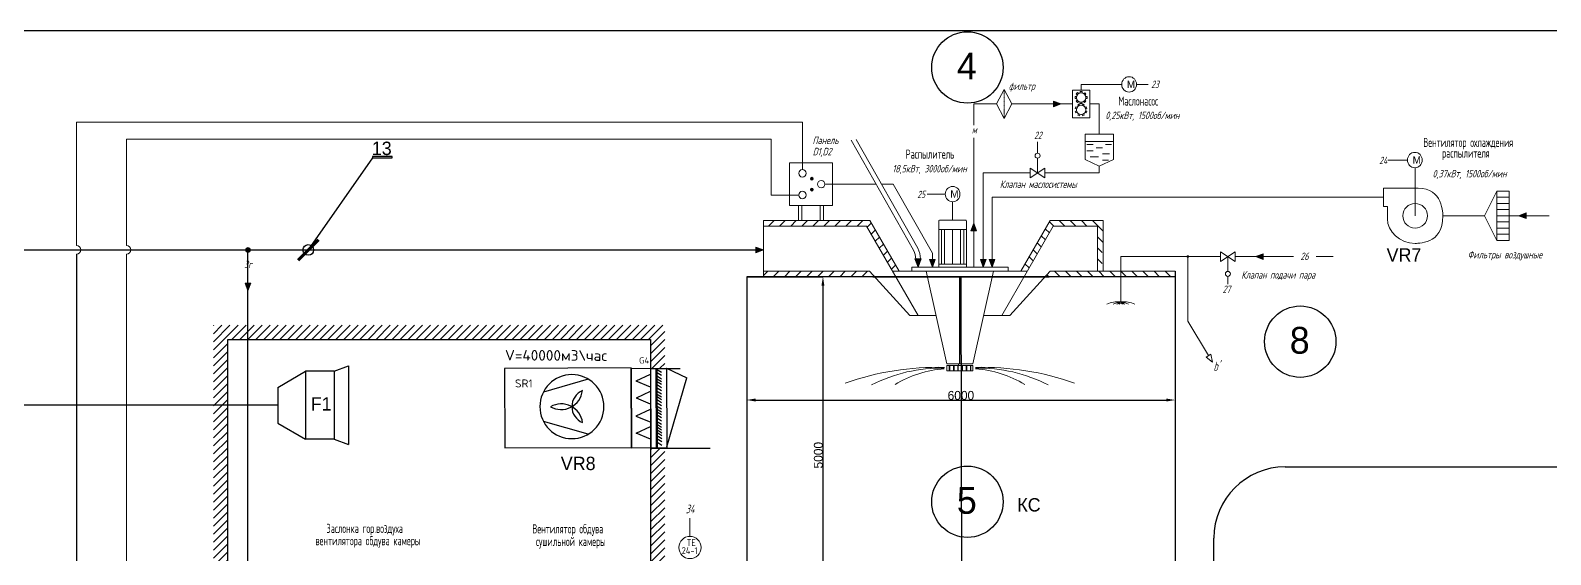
# Model space of a CAD drawing. Header units: millimetres. Extents: x -17002 to 53222, y -9739 to 11750.
# Drawn here: x 4288 to 25579, y 4407 to 11750 of the extents above; entities that cross this region are included whole.
import ezdxf

# ---------------------------------------------------------------- set-up
doc = ezdxf.new("R2010")
doc.units = ezdxf.units.MM
doc.linetypes.add('HIDDEN2', pattern=[0.1875, 0.125, -0.0625])
doc.layers.add('FSY', color=4, linetype='Continuous')
doc.layers.add('ШТРИХОВАЯ 2', color=7, linetype='HIDDEN2')
doc.styles.add('0', font='wwcade.shx', dxfattribs={"width": 0.8, "oblique": 15})
doc.styles.add('34', font='gost-uw.shx', dxfattribs={"width": 0.7, "oblique": 15, "height": 3.5})
doc.styles.add('ROMANS-LODRET', font='ROMANS', dxfattribs={"height": 14})
doc.dimstyles.new('ISO-25', dxfattribs={"dimscale": 2.5, "dimtxt": 50, "dimasz": 50, "dimexe": 1.25, "dimexo": 0, "dimtad": 1, "dimtxsty": 'Standard', "dimcen": 2.5, "dimadec": 0, "dimazin": 0, "dimtfac": 1, "dimtmove": 0, "dimatfit": 3, "dimfxl": 1, "dimarcsym": 0})

# ---------------------------------------------------------------- blocks, each defined once
blk = doc.blocks.new('*D26')
at = {"color": 0, "lineweight": -2}
for p, q in [((14320, 8299), (15391, 8299)), ((15388, 8174), (15388, 3424)), ((14320, 3299), (15391, 3299))]:
    blk.add_line(p, q, dxfattribs=at)
at = {"color": 0}
for points in [[(15367, 8174), (15408, 8174), (15388, 8299)], [(15367, 3424), (15408, 3424), (15388, 3299)]]:
    blk.add_solid(points, dxfattribs=at)
at = {"layer": 'Defpoints', "color": 0}
for p in [(14320, 8299), (14320, 3299), (15388, 3299)]:
    blk.add_point(p, dxfattribs=at)
at = {"color": 0, "insert": (15324, 5799), "char_height": 125, "attachment_point": 5, "rotation": 90}
blk.add_mtext('5000', dxfattribs=at)
blk = doc.blocks.new('*D27')
at = {"color": 0, "lineweight": -2}
for p, q in [((20320, 8378), (20320, 6569)), ((14320, 8299), (14320, 6569)), ((14445, 6572), (20195, 6572))]:
    blk.add_line(p, q, dxfattribs=at)
at = {"color": 0}
for points in [[(14445, 6593), (14445, 6551), (14320, 6572)], [(20195, 6593), (20195, 6551), (20320, 6572)]]:
    blk.add_solid(points, dxfattribs=at)
at = {"layer": 'Defpoints', "color": 0}
for p in [(20320, 8378), (14320, 8299), (20320, 6572)]:
    blk.add_point(p, dxfattribs=at)
at = {"color": 0, "insert": (17320, 6636), "char_height": 125, "attachment_point": 5}
blk.add_mtext('6000', dxfattribs=at)
blk = doc.blocks.new('H19X')
at = {"layer": 'FSY'}
for points in [[(-4.08, 6.88), (7.1, 3.69)], [(-4.08, -6.88), (7.1, -3.69)]]:
    blk.add_lwpolyline(points, dxfattribs=at)
blk.add_lwpolyline([(-2.67, 4, -0.666667), (-2.67, -4, -0.535184), (5.33, 0, -0.535184), (-2.67, 4, 16.062258)], format="xyb", dxfattribs=at)
blk.add_circle((0, 0), 8, dxfattribs=at)

msp = doc.modelspace()

# ---------------------------------------------------------------- hatches: boundary and pattern name
at = {"lineweight": 13}
for points in [[(18618.987, 10678.857), (18618.986, 10759.077), (18725.889, 10718.963)], [(25237.001, 9193.089), (25237.003, 9112.869), (25130.099, 9152.983)], [(17539.906, 8941.733), (17459.686, 8941.732), (17499.799, 9048.635)], [(14449.323, 8714.398), (14449.321, 8634.178), (14556.225, 8674.291)], [(16676.467, 8551.622), (16764.709, 8551.623), (16720.584, 8434.029)], [(16880.273, 8540.958), (16960.493, 8540.959), (16920.379, 8434.056)], [(17592.654, 8540.958), (17672.874, 8540.959), (17632.76, 8434.056)], [(17717.008, 8540.958), (17797.227, 8540.959), (17757.114, 8434.056)], [(21550.974, 8620.793), (21550.975, 8540.573), (21444.072, 8580.687)], [(7375.614, 8208.441), (7295.394, 8208.442), (7335.508, 8101.539)]]:
    msp.add_hatch(color=256, dxfattribs=at).paths.add_polyline_path(points)
h = msp.add_hatch(color=256, dxfattribs=at)
edge = h.paths.add_edge_path()
edge.add_arc((15232.164, 9671.83), 20.108, 0, 360)
h = msp.add_hatch(color=256, dxfattribs=at)
edge = h.paths.add_edge_path()
edge.add_arc((15232.164, 9519.761), 20.108, 0, 360)
h = msp.add_hatch(dxfattribs=at)
h.set_pattern_fill('ANSI31', color=256, scale=34.5066, style=0)
h.set_pattern_definition([(45, (-148408.7, -442058.91), (-77.469526, 77.469526), [])])
h.paths.add_polyline_path([(15999.075, 9007.478), (16362.517, 8377.979), (16454.863, 8377.979), (16044.552, 9086.166), (14556.225, 9086.166), (14556.229, 9007.478)])
h = msp.add_hatch(color=256, dxfattribs=at)
edge = h.paths.add_edge_path()
edge.add_arc((7335.508, 8674.291), 34.38, 180, 185)
edge.add_spline(control_points=[(7301.258, 8671.295), (7324.061, 8671.295), (7346.896, 8671.295), (7369.757, 8671.295)], knot_values=[0.461903869, 0.461903869, 0.461903869, 0.461903869, 0.471493028, 0.471493028, 0.471493028, 0.471493028], degree=3, periodic=0)
edge.add_arc((7335.508, 8674.291), 34.38, 355, 360)
edge.add_arc((7335.508, 8674.291), 34.38, 0, 180)
edge = h.paths.add_edge_path()
edge.add_spline(control_points=[(7369.757, 8671.295), (7346.896, 8671.295), (7324.061, 8671.295), (7301.258, 8671.295)], knot_values=[0.461903869, 0.461903869, 0.461903869, 0.461903869, 0.471493028, 0.471493028, 0.471493028, 0.471493028], degree=3, periodic=0)
edge.add_arc((7335.508, 8674.291), 34.38, 185, 355)
h = msp.add_hatch(color=256, dxfattribs=at)
edge = h.paths.add_edge_path()
edge.add_arc((7335.508, 8674.291), 34.38, 180, 185)
edge.add_spline(control_points=[(7301.258, 8671.295), (7324.061, 8671.295), (7346.896, 8671.295), (7369.757, 8671.295)], knot_values=[0.461903869, 0.461903869, 0.461903869, 0.461903869, 0.471493028, 0.471493028, 0.471493028, 0.471493028], degree=3, periodic=0)
edge.add_arc((7335.508, 8674.291), 34.38, 355, 360)
edge.add_arc((7335.508, 8674.291), 34.38, 0, 180)
edge = h.paths.add_edge_path()
edge.add_spline(control_points=[(7369.757, 8671.295), (7346.896, 8671.295), (7324.061, 8671.295), (7301.258, 8671.295)], knot_values=[0.461903869, 0.461903869, 0.461903869, 0.461903869, 0.471493028, 0.471493028, 0.471493028, 0.471493028], degree=3, periodic=0)
edge.add_arc((7335.508, 8674.291), 34.38, 185, 355)
h = msp.add_hatch(color=256, dxfattribs=at)
h.paths.add_polyline_path([(20513.15, 8580.758), (20486.317, 8580.758, 1)])
h.paths.add_polyline_path([(20499.733, 8594.174), (20499.733, 8580.758), (20513.15, 8580.758, 0.414213562)])
h.paths.add_polyline_path([(20499.733, 8594.174, 0.414213562), (20486.317, 8580.758), (20499.733, 8580.758)])
at = {"linetype": 'Continuous', "lineweight": 15}
h = msp.add_hatch(dxfattribs=at)
h.set_pattern_fill('LINE', color=256, scale=25, angle=45, style=0)
h.set_pattern_definition([(45, (-17802.565, -12552.88), (-56.1266, 56.1266), [])])
h.paths.add_polyline_path([(13172.201, -949.144), (12972.201, -949.144), (12972.201, -5031.612), (7052.943, -5031.612), (7052.943, 6499.592), (6852.943, 6499.592), (6852.943, -5231.612), (13172.201, -5231.612)])
h.paths.add_polyline_path([(13172.201, 4108.694), (12972.201, 4108.694), (12972.201, -949.144), (13172.201, -949.144)], flags=17)
h.paths.add_polyline_path([(13172.201, 5899.671), (12972.201, 5899.671), (12972.201, 4108.694), (13172.201, 4108.694)], flags=17)
h.paths.add_polyline_path([(7052.943, 7418.615), (7335.508, 7418.615), (7335.508, 7618.615), (6852.943, 7618.615), (6852.943, 6499.592), (7052.943, 6499.592)])
h.paths.add_polyline_path([(13172.201, 7618.615), (7335.508, 7618.615), (7335.508, 7418.615), (12972.201, 7418.615), (12972.201, 7015.776), (13172.201, 7016.649)])

# ---------------------------------------------------------------- linework, layer by layer
at = {"lineweight": 13}
for p, q in [((17816.407, 10718.998), (17923.877, 10921.041)), ((18031.347, 10718.998), (17923.877, 10921.041)), ((19003.721, 10914.253), (18881.223, 10914.253)), ((18881.223, 10914.253), (18881.223, 10523.642)), ((18935.161, 10860.661), (18953.118, 10878.361)), ((18935.161, 10860.661), (18948.739, 10846.887)), ((18953.118, 10878.361), (18966.696, 10864.587)), ((18991.114, 10893.78), (18990.975, 10874.439)), ((19016.327, 10893.598), (18991.114, 10893.78)), ((19003.721, 10993.576), (19003.721, 10914.253)), ((19003.721, 10993.576), (19572.577, 10993.576)), ((19003.721, 10914.253), (19126.219, 10914.253)), ((19016.327, 10893.598), (19016.188, 10874.257)), ((19054.097, 10877.634), (19040.322, 10864.056)), ((19054.097, 10877.634), (19071.797, 10859.677)), ((19071.797, 10859.677), (19058.022, 10846.099)), ((19126.219, 10914.253), (19126.219, 10523.642)), ((19779.631, 10993.576), (19941.512, 10993.576)), ((17816.407, 10718.998), (17500.341, 10719.006)), ((17500.341, 10719.006), (17500.341, 10423.881)), ((17816.407, 10718.998), (17923.877, 10516.955)), ((18031.347, 10718.998), (17923.877, 10516.955)), ((18881.223, 10718.948), (18031.343, 10719.006)), ((18618.986, 10759.077), (18725.865, 10718.983)), ((18725.889, 10718.963), (18618.986, 10759.077)), ((18618.986, 10759.077), (18618.987, 10678.857)), ((18618.987, 10678.857), (18725.889, 10718.963)), ((18618.987, 10678.857), (18725.865, 10718.954)), ((18919.197, 10822.892), (18919.015, 10797.679)), ((18919.015, 10797.679), (18938.356, 10797.539)), ((18919.197, 10822.892), (18938.538, 10822.752)), ((18920.816, 10657.144), (18930.465, 10680.439)), ((18920.816, 10657.144), (18938.686, 10649.742)), ((18930.465, 10680.439), (18948.334, 10673.037)), ((18934.434, 10759.683), (18948.209, 10773.261)), ((18952.134, 10741.726), (18934.434, 10759.683)), ((18952.134, 10741.726), (18965.909, 10755.304)), ((18982.755, 10719.082), (18959.46, 10709.433)), ((18959.46, 10709.433), (18966.862, 10691.564)), ((18982.755, 10719.082), (18990.156, 10701.213)), ((18989.903, 10725.762), (18990.043, 10745.103)), ((18989.903, 10725.762), (19015.117, 10725.58)), ((19015.117, 10725.58), (19015.256, 10744.921)), ((19023.759, 10719.082), (19016.358, 10701.213)), ((19023.759, 10719.082), (19047.054, 10709.433)), ((19053.112, 10740.998), (19039.535, 10754.773)), ((19047.054, 10709.433), (19039.652, 10691.564)), ((19071.069, 10758.698), (19053.112, 10740.998)), ((19071.069, 10758.698), (19057.492, 10772.473)), ((19076.049, 10680.439), (19058.18, 10673.037)), ((19087.034, 10796.468), (19067.693, 10796.607)), ((19085.698, 10657.144), (19067.829, 10649.742)), ((19087.215, 10821.681), (19067.874, 10821.821)), ((19085.698, 10657.144), (19076.049, 10680.439)), ((19087.034, 10796.468), (19087.215, 10821.681)), ((19258.293, 10718.964), (19126.219, 10718.964)), ((19258.293, 10296.289), (19258.293, 10718.964)), ((4934.312, 8735.164), (4934.312, 10466.603)), ((4934.312, 10466.603), (15100.468, 10466.259)), ((15100.468, 9799.629), (15100.468, 10466.259)), ((18881.223, 10523.642), (19003.721, 10523.642)), ((18920.816, 10616.139), (18938.686, 10623.541)), ((18920.816, 10616.139), (18930.465, 10592.845)), ((18930.465, 10592.845), (18948.334, 10600.246)), ((18959.46, 10563.85), (18966.862, 10581.719)), ((18982.755, 10554.201), (18959.46, 10563.85)), ((18982.755, 10554.201), (18990.156, 10572.07)), ((19126.219, 10523.642), (19003.721, 10523.642)), ((19023.759, 10554.201), (19016.358, 10572.07)), ((19023.759, 10554.201), (19047.054, 10563.85)), ((19047.054, 10563.85), (19039.652, 10581.719)), ((19076.049, 10592.845), (19058.18, 10600.246)), ((19085.698, 10616.139), (19067.829, 10623.541)), ((19085.698, 10616.139), (19076.049, 10592.845)), ((5635.231, 10226.568), (5635.231, 8735.164)), ((5635.231, 10226.568), (14663.455, 10226.225)), ((14663.455, 9443.727), (14663.455, 10226.225)), ((16714.532, 8699.583), (15853.942, 10219.611)), ((17500.533, 10244.073), (17500.533, 8434.056)), ((19059.765, 9940.331), (19059.765, 10296.289)), ((19059.765, 10296.289), (19456.822, 10296.289)), ((19456.822, 9940.331), (19456.822, 10296.289)), ((16653.809, 8670.151), (15781.528, 10210.828)), ((18394.098, 10029.018), (18394.098, 10190.456)), ((19059.765, 10192.846), (19454.563, 10192.846)), ((19085.748, 10149.709), (19172.021, 10149.709)), ((19085.748, 10063.437), (19172.021, 10063.437)), ((19215.157, 10106.573), (19301.429, 10106.573)), ((19301.429, 10020.301), (19400.825, 10020.301)), ((19344.566, 10149.709), (19430.838, 10149.709)), ((18497.618, 9821.974), (18290.564, 9683.938)), ((18290.564, 9683.938), (18290.564, 9821.578)), ((18290.564, 9821.578), (18497.618, 9683.938)), ((18394.091, 9752.758), (18394.097, 9960)), ((18497.618, 9683.938), (18497.618, 9821.974)), ((19258.293, 9847.756), (19059.765, 9940.331)), ((19128.884, 9977.164), (19245.875, 9977.164)), ((19258.293, 9847.756), (19456.822, 9940.331)), ((19258.293, 9752.958), (19258.293, 9847.756)), ((19301.429, 9934.028), (19387.702, 9934.028)), ((16122.989, 9595.796), (15415.623, 9595.796)), ((16129.739, 9595.796), (16122.989, 9595.796)), ((16373.26, 9595.796), (16207.126, 9595.796)), ((16373.26, 9595.796), (16920.383, 8629.434)), ((17632.764, 9752.753), (17888.752, 9752.756)), ((17632.764, 8540.959), (17632.764, 9752.753)), ((18290.564, 9752.958), (18290.564, 9752.956)), ((18497.618, 9752.956), (19258.293, 9752.958)), ((15048.705, 9443.727), (14663.455, 9443.727)), ((17757.829, 9411.781), (17757.829, 8434.056)), ((17757.829, 9411.781), (21461.085, 9411.781)), ((23293.362, 9541.19), (23239.488, 9541.19)), ((23239.488, 9541.19), (23239.488, 9411.781)), ((23239.488, 9282.372), (23239.488, 9411.781)), ((24824.699, 9498.054), (24652.154, 9152.964)), ((24997.244, 9498.054), (24824.699, 9498.054)), ((24824.699, 8807.873), (24824.699, 9498.054)), ((24824.699, 9411.781), (24997.244, 9411.781)), ((24997.244, 9498.054), (24997.244, 8807.873)), ((15046.886, 9295.802), (15046.886, 9086.166)), ((15091.558, 9295.802), (15091.558, 9086.166)), ((15349.416, 9295.802), (15349.416, 9086.166)), ((15394.088, 9295.802), (15394.088, 9086.166)), ((23293.362, 9282.372), (23239.488, 9282.372)), ((24824.699, 9325.509), (24997.244, 9325.509)), ((24824.699, 9239.236), (24997.244, 9239.236)), ((25237.001, 9193.089), (25130.099, 9152.983)), ((25237.001, 9193.089), (25130.124, 9152.992)), ((25237.003, 9112.869), (25237.001, 9193.089)), ((16044.552, 9086.166), (14556.225, 9086.166)), ((14556.225, 9086.166), (14556.225, 8299.291)), ((14556.265, 9007.478), (15999.075, 9007.478)), ((16720.479, 7757.969), (15999.075, 9007.478)), ((16044.552, 9086.166), (16454.863, 8377.979)), ((17009.397, 9078.903), (17009.397, 8434.056)), ((17009.397, 8960.318), (17397.623, 8960.318)), ((17020.221, 9089.727), (17386.799, 9089.727)), ((17048.219, 8473.129), (17048.219, 8960.318)), ((17091.355, 8473.129), (17091.355, 8960.318)), ((17203.51, 8960.318), (17203.51, 8473.129)), ((17315.664, 8473.129), (17315.664, 8960.318)), ((17358.8, 8473.129), (17358.8, 8960.318)), ((17397.623, 9078.903), (17397.623, 8434.056)), ((17499.799, 9048.635), (17459.686, 8941.732)), ((17459.686, 8941.732), (17499.78, 9048.611)), ((17539.906, 8941.733), (17499.799, 9048.635)), ((17539.906, 8941.733), (17499.809, 9048.611)), ((17892.36, 7757.969), (18613.765, 9007.478)), ((18568.342, 9086.166), (18158.059, 8377.979)), ((18559.532, 8913.546), (18501.789, 8971.289)), ((18620.55, 9007.478), (18558.628, 9069.4)), ((18568.342, 9086.166), (19312.478, 9086.166)), ((19233.791, 9007.478), (18613.765, 9007.478)), ((18775.499, 9007.478), (18696.812, 9086.166)), ((18930.449, 9007.478), (18851.762, 9086.166)), ((19085.399, 9007.478), (19006.712, 9086.166)), ((19312.478, 8935.349), (19161.662, 9086.166)), ((19233.748, 9086.14), (19233.748, 9086.181)), ((19233.791, 9086.166), (19233.791, 9086.207)), ((19233.791, 8377.979), (19233.791, 9007.478)), ((19312.478, 9086.166), (19312.478, 8377.979)), ((24652.154, 9152.964), (24069.814, 9152.964)), ((24652.154, 9152.964), (24824.699, 8807.873)), ((24824.699, 9152.964), (24997.244, 9152.964)), ((24824.699, 9066.691), (24997.244, 9066.691)), ((24824.699, 8980.419), (24997.244, 8980.419)), ((24997.244, 9152.964), (25560.703, 9152.964)), ((25130.099, 9152.983), (25237.003, 9112.869)), ((25237.003, 9112.869), (25130.124, 9152.964)), ((17459.686, 8941.732), (17539.906, 8941.733)), ((18446.101, 8717.077), (18388.11, 8775.069)), ((18502.817, 8815.311), (18444.949, 8873.179)), ((19312.478, 8780.4), (19233.791, 8859.087)), ((24824.699, 8894.146), (24997.244, 8894.146)), ((24997.244, 8807.873), (24824.699, 8807.873)), ((5635.231, 8614.068), (5635.231, -5862.841)), ((7335.508, 8674.291), (7335.508, 7853.839)), ((14449.321, 8634.178), (14449.323, 8714.398)), ((14556.225, 8674.291), (14449.321, 8634.178)), ((14449.321, 8634.178), (14556.2, 8674.272)), ((14449.323, 8714.398), (14556.2, 8674.301)), ((14449.323, 8714.398), (14556.225, 8674.291)), ((16764.709, 8551.623), (16676.467, 8551.622)), ((16676.467, 8551.622), (16720.574, 8434.056)), ((16676.467, 8551.622), (16720.584, 8434.029)), ((16686.906, 8523.799), (16686.906, 8544.516)), ((16720.584, 8434.029), (16764.709, 8551.623)), ((16764.709, 8551.623), (16720.605, 8434.056)), ((16754.249, 8523.739), (16754.249, 8548.822)), ((16960.493, 8540.959), (16880.273, 8540.958)), ((16880.273, 8540.958), (16920.37, 8434.08)), ((16880.273, 8540.958), (16920.379, 8434.056)), ((16920.379, 8434.056), (16960.493, 8540.959)), ((16920.383, 8540.959), (16920.383, 8629.434)), ((16960.493, 8540.959), (16920.399, 8434.08)), ((17672.874, 8540.959), (17592.654, 8540.958)), ((17592.654, 8540.958), (17632.751, 8434.08)), ((17592.654, 8540.958), (17632.76, 8434.056)), ((17632.76, 8434.056), (17672.874, 8540.959)), ((17672.874, 8540.959), (17632.779, 8434.08)), ((17797.227, 8540.959), (17717.008, 8540.958)), ((17717.008, 8540.958), (17757.105, 8434.08)), ((17717.008, 8540.958), (17757.114, 8434.056)), ((17757.114, 8434.056), (17797.227, 8540.959)), ((17797.227, 8540.959), (17757.133, 8434.08)), ((18332.67, 8520.609), (18274.431, 8578.848)), ((18389.386, 8618.843), (18331.27, 8676.958)), ((19297.854, 8640.074), (19233.791, 8704.137)), ((19241.138, 8541.84), (19233.791, 8549.187)), ((19297.854, 8485.124), (19233.791, 8549.187)), ((19559.949, 8580.493), (20955.845, 8581.023)), ((19559.949, 8580.493), (19559.949, 7944.163)), ((20499.733, 8580.758), (20499.733, 7675.149)), ((20955.846, 8511.676), (20955.845, 8649.315)), ((20955.845, 8649.315), (21162.899, 8511.675)), ((20955.845, 8580.696), (20955.845, 8580.693)), ((21162.899, 8649.711), (20955.846, 8511.676)), ((21059.372, 8580.892), (21059.378, 8373.65)), ((21162.899, 8511.675), (21162.899, 8649.711)), ((21162.899, 8580.696), (21978.605, 8580.696)), ((21550.974, 8620.793), (21444.072, 8580.687)), ((21444.072, 8580.687), (21550.975, 8540.573)), ((21550.974, 8620.793), (21444.096, 8580.696)), ((21550.975, 8540.573), (21444.096, 8580.667)), ((21550.975, 8540.573), (21550.974, 8620.793)), ((22295.824, 8580.696), (22534.012, 8580.692)), ((14556.225, 8317.951), (14616.253, 8377.979)), ((16041.902, 8377.979), (14556.225, 8377.979)), ((14689.988, 8296.775), (14771.192, 8377.979)), ((14847.443, 8299.291), (14926.131, 8377.979)), ((15002.383, 8299.291), (15081.07, 8377.979)), ((15157.322, 8299.291), (15236.009, 8377.979)), ((15312.261, 8299.291), (15390.948, 8377.979)), ((15467.2, 8299.291), (15545.887, 8377.979)), ((15622.139, 8299.291), (15700.826, 8377.979)), ((15777.078, 8299.291), (15855.765, 8377.979)), ((15932.017, 8299.291), (16010.704, 8377.979)), ((16041.902, 8377.979), (16605.93, 7757.969)), ((16086.956, 8299.291), (16100.847, 8313.183)), ((16362.517, 8377.979), (17306.42, 8377.979)), ((17980.676, 8434.056), (16632.163, 8434.056)), ((16632.163, 8434.056), (16632.163, 8377.979)), ((16834.468, 8377.979), (17123.691, 7080.563)), ((17009.397, 8473.129), (17397.623, 8473.129)), ((18250.323, 8377.979), (17306.42, 8377.979)), ((17778.371, 8377.979), (17489.148, 7080.563)), ((17980.676, 8434.056), (17980.676, 8377.979)), ((18570.937, 8377.979), (18006.909, 7757.969)), ((18275.954, 8422.374), (18217.592, 8480.737)), ((18553.987, 8299.291), (18525.379, 8327.899)), ((18572.514, 8377.979), (18570.937, 8377.979)), ((18572.514, 8377.979), (19233.791, 8377.979)), ((18708.937, 8299.291), (18630.25, 8377.979)), ((18863.887, 8299.291), (18785.2, 8377.979)), ((19018.837, 8299.291), (18940.149, 8377.979)), ((19173.787, 8299.291), (19095.099, 8377.979)), ((19233.791, 8377.979), (20320.472, 8377.979)), ((19328.737, 8299.291), (19250.302, 8377.979)), ((19483.687, 8299.291), (19404.999, 8377.979)), ((19638.636, 8299.291), (19559.949, 8377.979)), ((19793.586, 8299.291), (19714.899, 8377.979)), ((19948.536, 8299.291), (19869.849, 8377.979)), ((20103.486, 8299.291), (20024.799, 8377.979)), ((20258.436, 8299.291), (20179.748, 8377.979)), ((7295.394, 8208.442), (7335.489, 8101.563)), ((7335.508, 8101.539), (7295.394, 8208.442)), ((7295.394, 8208.442), (7375.614, 8208.441)), ((7375.614, 8208.441), (7335.508, 8101.539)), ((7375.614, 8208.441), (7335.517, 8101.563)), ((14556.225, 8299.291), (14689.988, 8299.291)), ((14776.504, 8299.291), (16113.485, 8299.291)), ((19836.579, 8299.291), (18499.355, 8299.291)), ((16972.682, 7757.969), (16605.93, 7757.969)), ((17640.157, 7757.969), (18006.909, 7757.969)), ((20788.215, 7193.908), (20499.733, 7675.149)), ((17123.691, 7080.563), (17489.075, 7080.563)), ((17123.703, 7054.84), (17489.068, 7054.84)), ((17123.703, 6981.767), (17123.703, 7054.84)), ((17157.333, 7044.413), (17157.333, 6992.194)), ((17164.627, 7044.413), (17157.333, 7044.413)), ((17164.627, 6992.194), (17164.627, 7044.413)), ((17216.424, 7044.413), (17216.424, 6992.194)), ((17223.718, 7044.413), (17216.424, 7044.413)), ((17223.718, 6992.194), (17223.718, 7044.413)), ((17275.515, 7044.413), (17275.515, 6992.194)), ((17282.81, 7044.413), (17275.515, 7044.413)), ((17282.81, 6992.194), (17282.81, 7044.413)), ((17286.294, 7080.563), (17286.294, 7054.84)), ((17286.294, 7080.563), (17326.472, 7080.563)), ((17326.472, 7054.84), (17326.472, 7080.563)), ((17334.607, 7044.413), (17334.607, 6992.194)), ((17341.901, 7044.413), (17334.607, 7044.413)), ((17341.901, 6992.194), (17341.901, 7044.413)), ((17393.698, 7044.413), (17393.698, 6992.194)), ((17400.992, 7044.413), (17393.698, 7044.413)), ((17400.992, 6992.194), (17400.992, 7044.413)), ((17452.789, 7044.413), (17452.789, 6992.194)), ((17460.083, 7044.413), (17452.789, 7044.413)), ((17460.083, 6992.194), (17460.083, 7044.413)), ((17489.068, 7054.84), (17489.068, 6981.767)), ((20754.909, 7171.103), (20821.1, 7216.424)), ((20754.909, 7171.103), (20843.091, 7101.869)), ((20821.1, 7216.424), (20843.091, 7101.869)), ((17489.068, 6981.767), (17123.703, 6981.767)), ((17157.333, 6992.194), (17164.627, 6992.194)), ((17216.424, 6992.194), (17223.718, 6992.194)), ((17275.515, 6992.194), (17282.81, 6992.194)), ((17334.607, 6992.194), (17341.901, 6992.194)), ((17393.698, 6992.194), (17400.992, 6992.194)), ((17452.789, 6992.194), (17460.083, 6992.194)), ((13525.067, 4661.061), (13525.067, 4916.563))]:
    msp.add_line(p, q, dxfattribs=at)
at = {"linetype": 'Continuous'}
for p, q in [((9077.961, 9966.513), (8180.306, 8674.291)), ((734.661, 8674.291), (14556.225, 8674.291)), ((4934.312, 8614.068), (4934.312, -3981.704)), ((7335.508, -1207.961), (7335.508, 8674.291)), ((16086.956, 8299.291), (18553.987, 8299.291)), ((17306.383, 7080.563), (17306.383, 8299.291)), ((7752.117, 6499.592), (-3444.248, 6499.592)), ((21862.943, 5636.048), (31409.689, 5636.048))]:
    msp.add_line(p, q, dxfattribs=at)
for p, q in [((8312.888, 8824.552), (8030.046, 8541.709)), ((8321.727, 8815.713), (8038.885, 8532.87)), ((8330.566, 8806.874), (8047.723, 8524.031)), ((20320.472, 8299.291), (14320.472, 8299.291)), ((14320.472, 8299.291), (14320.472, 3299.291)), ((17320.472, 8299.291), (17328.597, 2974.14)), ((20320.472, 8299.291), (20320.472, 3299.291)), ((8541.829, 6974.592), (8741.829, 7049.592)), ((8741.829, 7049.592), (8741.829, 5949.592)), ((7752.117, 6749.592), (8141.829, 6974.592)), ((8541.829, 6974.592), (8141.829, 6974.592)), ((8141.829, 6974.592), (8141.829, 6024.592)), ((8541.829, 6974.592), (8541.829, 6024.592)), ((7752.117, 6749.592), (7752.117, 6249.592)), ((7752.117, 6249.592), (8141.829, 6024.592)), ((8541.829, 6024.592), (8141.829, 6024.592)), ((8541.829, 6024.592), (8741.829, 5949.592)), ((20862.943, -253.191), (20862.943, 4636.048))]:
    msp.add_line(p, q)
at = {"color": 7}
for p, q in [((12703.315, 7017.949), (12708.153, 5909.207)), ((12774.246, 6840.515), (12973.099, 6934.1)), ((12973.898, 6750.82), (12774.273, 6834.485)), ((12972.765, 7010.454), (12977.62, 5897.867)), ((13125.623, 6958.118), (13055.584, 7001.885)), ((13125.815, 6914.217), (13055.775, 6957.984)), ((13126.024, 6866.302), (13055.984, 6910.069)), ((13126.202, 6825.575), (13056.162, 6869.341)), ((13126.36, 6789.177), (13056.321, 6832.944)), ((13198.612, 7016.764), (13482.22, 6884.447)), ((13203.401, 5914.222), (13482.22, 6884.447)), ((12775.294, 6600.514), (12974.146, 6694.099)), ((13126.554, 6744.897), (13056.514, 6788.664)), ((13126.745, 6700.996), (13056.706, 6744.763)), ((13126.954, 6653.081), (13056.915, 6696.848)), ((13127.132, 6612.354), (13057.093, 6656.12)), ((13127.291, 6575.956), (13057.251, 6619.723)), ((12772.188, 6349.183), (12971.04, 6442.768)), ((12974.931, 6514.153), (12775.305, 6597.818)), ((13127.474, 6534.072), (13057.434, 6577.839)), ((13127.665, 6490.171), (13057.626, 6533.938)), ((13127.874, 6442.256), (13057.835, 6486.023)), ((13128.052, 6401.528), (13058.012, 6445.295)), ((13128.211, 6365.13), (13058.171, 6408.897)), ((12971.84, 6259.488), (12772.214, 6343.154)), ((12773.235, 6109.183), (12972.087, 6202.768)), ((12776.424, 6341.487), (12776.424, 6341.487)), ((13128.404, 6320.851), (13058.364, 6364.618)), ((13128.596, 6276.95), (13058.556, 6320.717)), ((13128.805, 6229.035), (13058.765, 6272.802)), ((13128.982, 6188.307), (13058.943, 6232.074)), ((13129.141, 6151.909), (13059.102, 6195.676)), ((12972.872, 6022.821), (12773.247, 6106.487)), ((13129.329, 6108.937), (13059.289, 6152.704)), ((13129.487, 6072.539), (13059.448, 6116.306)), ((13129.681, 6028.259), (13059.641, 6072.026)), ((13129.872, 5984.358), (13059.833, 6028.125)), ((13130.081, 5936.443), (13060.042, 5980.21))]:
    msp.add_line(p, q, dxfattribs=at)
at = {"linetype": 'Continuous', "lineweight": 30}
for p, q in [((12972.201, 7015.776), (13387.29, 7015.776)), ((12972.201, 5899.671), (13809.643, 5899.671))]:
    msp.add_line(p, q, dxfattribs=at)
at = {"color": 7, "lineweight": 40}
for p, q in [((13058.578, 7016.153), (13063.448, 5900.069)), ((13063.448, 5900.069), (13058.578, 7016.153))]:
    msp.add_line(p, q, dxfattribs=at)
at = {"linetype": 'Continuous'}
for points in [[(53221.737, -9738.927), (-6495.904, -9738.927), (-6495.904, 11749.982), (53221.737, 11749.982)], [(12972.201, -5031.612), (7052.943, -5031.612), (7052.943, 7418.615), (12972.201, 7418.615)], [(13203.482, 5900.68), (12708.2, 5898.519), (12703.33, 7014.603), (13198.612, 7016.764)]]:
    msp.add_lwpolyline(points, close=True, dxfattribs=at)
at = {"linetype": 'Continuous', "lineweight": 30}
msp.add_lwpolyline([(9077.961, 9966.513), (9353.416, 9966.513), (9353.416, 9981.806), (9077.961, 9981.806)], close=True, dxfattribs=at)
at = {"lineweight": 13}
msp.add_lwpolyline([(14920.493, 9895.79), (15520.48, 9895.79), (15520.48, 9295.802), (14920.493, 9295.802)], close=True, dxfattribs=at)
at = {"color": 7}
msp.add_lwpolyline([(12703.299, 7021.794), (10926.365, 7014.041), (10931.22, 5901.453), (12708.153, 5909.207)], close=True, dxfattribs=at)
msp.add_lwpolyline([(11876.236, 4778.556), (11876.236, 4778.556), (11876.236, 4778.556), (11876.236, 4778.556)], close=True)
at = {"linetype": 'Continuous'}
for centre in [(17411.094, 11230.549), (22072.81, 7389.837), (17411.094, 5146.653)]:
    msp.add_circle(centre, 500, dxfattribs=at)
at = {"lineweight": 13}
for centre, radius in [((19003.115, 10809.68), 65.887), ((19003.257, 10636.642), 65.887), ((15100.468, 9747.865), 51.764), ((15232.164, 9671.83), 20.108), ((15363.86, 9595.796), 51.764), ((15100.468, 9443.727), 51.764), ((15232.164, 9519.761), 20.108), ((7335.508, 8674.291), 34.38), ((7335.508, 8674.291), 34.38), ((20499.733, 8580.758), 13.417), ((13525.067, 4505.771), 155.291)]:
    msp.add_circle(centre, radius, dxfattribs=at)
msp.add_circle((8180.306, 8674.291), 75)
for centre, radius, start, end in [((17020.221, 9078.903), 10.824, 90, 180), ((17386.799, 9078.903), 10.824, 0, 90), ((4934.312, 8674.616), 60.548, 270, 90), ((5635.231, 8674.616), 60.548, 270, 90), ((16431.906, 8544.516), 255, 0, 29.517123), ((16448.249, 8548.822), 306, 0, 29.517123), ((19526.926, 7541.999), 406.551, 86.2709748, 113.466766), ((19587.838, 7612.068), 332.358, 96.0366586, 114.0248214), ((19579.381, 7830.163), 111.322, 103.6020937, 131.8771429), ((19576.061, 7891.256), 46.455, 116.1828288, 147.6348827), ((19552.837, 7903.3), 31.55, 22.1530953, 70.0515562), ((19592.972, 7541.999), 406.551, 66.533234, 93.7290252), ((19540.517, 7830.163), 111.322, 48.1228571, 76.3979063), ((19532.06, 7612.068), 332.358, 65.9751786, 83.9633414), ((16986.129, 3208.897), 3821.401, 88.452594, 109.6508408), ((17626.638, 3208.897), 3821.401, 70.3491592, 91.547406), ((17038.866, 4912.694), 2106.169, 88.6794985, 117.3817343), ((17186.657, 5496.133), 1514.878, 93.7402424, 121.3890632), ((17426.109, 5496.133), 1514.878, 58.6109368, 86.2597576), ((17573.9, 4912.694), 2106.169, 62.6182657, 91.3205015)]:
    msp.add_arc(centre, radius, start, end, dxfattribs=at)
msp.add_arc((21862.943, 4636.048), 1000, 90, 180)
at = {"lineweight": 13, "extrusion": (0, 0, -1)}
for centre, major_axis, ratio in [((19676.104, 10993.576), (0, 107.841), 0.96), ((18394.098, 9994.509), (0, 34.509), 1), ((17203.51, 9456.622), (0, 107.841), 0.96), ((23681.588, 9152.964), (0, 172.545), 1)]:
    msp.add_ellipse(centre, major_axis=major_axis, ratio=ratio, dxfattribs=at)
at = {"lineweight": 13}
for centre, major_axis, ratio in [((23677.274, 9933.73), (0, 107.841), 0.96), ((21059.379, 8339.141), (0, -34.509), 1)]:
    msp.add_ellipse(centre, major_axis=major_axis, ratio=ratio, dxfattribs=at)
for points in [[(18394.098, 10029.018), (18394.098, 10029.018), (18394.098, 10190.456), (18394.098, 10190.456)], [(18497.618, 9821.974), (18497.618, 9821.974), (18497.618, 9683.938), (18497.618, 9683.938)], [(23297.675, 9933.73), (23297.675, 9933.73), (23573.747, 9933.73), (23573.747, 9933.73)], [(23681.588, 9152.964), (23681.588, 9152.964), (23681.588, 9825.889), (23681.588, 9825.889)], [(18290.564, 9752.753), (18290.564, 9752.753), (17632.764, 9752.753), (17632.764, 9752.753)], [(17099.983, 9456.622), (17099.983, 9456.622), (16849.127, 9456.622), (16849.127, 9456.622)], [(23239.488, 9411.781), (23239.488, 9411.781), (22346.085, 9411.781), (21461.085, 9411.781)], [(23724.724, 9541.19), (23724.724, 9541.19), (23293.362, 9541.19), (23293.362, 9541.19)], [(24997.244, 9411.781), (24997.244, 9411.781), (24824.699, 9411.781), (24824.699, 9411.781)], [(17203.51, 9089.727), (17203.51, 9089.727), (17203.51, 9348.782), (17203.51, 9348.782)], [(23293.362, 9282.372), (23293.362, 9190.677), (23293.362, 9109.827), (23293.362, 9109.827)], [(24997.244, 9325.509), (24997.244, 9325.509), (24824.699, 9325.509), (24824.699, 9325.509)], [(24997.244, 9239.236), (24997.244, 9239.236), (24824.699, 9239.236), (24824.699, 9239.236)], [(24997.244, 9152.964), (24997.244, 9152.964), (24824.699, 9152.964), (24824.699, 9152.964)], [(24997.244, 9066.691), (24997.244, 9066.691), (24824.699, 9066.691), (24824.699, 9066.691)], [(24997.244, 8980.419), (24997.244, 8980.419), (24824.699, 8980.419), (24824.699, 8980.419)], [(24997.244, 8894.146), (24997.244, 8894.146), (24824.699, 8894.146), (24824.699, 8894.146)], [(21162.899, 8649.711), (21162.899, 8649.711), (21162.899, 8511.675), (21162.899, 8511.675)], [(21059.379, 8304.632), (21059.379, 8304.632), (21059.379, 8196.791), (21059.379, 8196.791)]]:
    msp.add_open_spline(points, degree=3, dxfattribs=at)
msp.add_open_spline([(23293.362, 9109.827), (23293.362, 8938.587), (23467.211, 8764.737), (23681.588, 8764.737), (23681.588, 8764.737), (23895.965, 8764.737), (24069.814, 8938.587), (24069.814, 9152.964), (24069.814, 9152.964), (24069.814, 9367.34), (23895.965, 9541.19), (23724.724, 9541.19)], degree=3, knots=[0, 0, 0, 0, 0.333333333, 0.333333333, 0.333333333, 0.5, 0.666666667, 0.666666667, 0.666666667, 0.833333333, 1, 1, 1, 1], dxfattribs=at)
at = {"layer": 'ШТРИХОВАЯ 2', "lineweight": 13}
msp.add_line((17923.877, 10921.041), (17923.877, 10516.955), dxfattribs=at)

# ---------------------------------------------------------------- block references
at = {"color": 7, "xscale": -56.04673742597805, "yscale": 56.04673742597588, "zscale": 56.04673742597588, "rotation": 0.250000000000039}
msp.add_blockref('H19X', (11871.267, 6479.046), dxfattribs=at)

# ---------------------------------------------------------------- texts
at = {"linetype": 'Continuous', "lineweight": 30}
for s, height, p in [('4', 375, (17263.615, 11062.224)), ('13', 187.5, (9069.29, 10004.005)), ('VR7', 187.5, (23281.454, 8511.065)), ('8', 375, (21925.331, 7221.511)), ('F1', 187.5, (8214.546, 6424.227)), ('VR8', 187.5, (11716.181, 5590.66)), ('5', 375, (17263.615, 4978.327)), ('КС', 187.5, (18109.495, 5010.123))]:
    msp.add_text(s, height=height, dxfattribs=at).set_placement(p)
at = {"lineweight": 13, "style": '34', "oblique": 15}
for s, height, width, p in [('фильтр', 104.04, 0.7774, (17990.931, 10917.528)), ('23', 103.527, 0.777416, (19984.533, 10942.495)), ('0,25кВт, 1500об/мин', 104.04, 0.8, (19343.591, 10507.415)), ('Панель', 104.04, 0.8, (15241.748, 10158.318)), ('м', 104.04, 0.7774, (17472.816, 10305.373)), ('22', 103.527, 0.777416, (18345.255, 10228.129)), ('D1,D2', 104.04, 0.8, (15245.057, 10000.822)), ('18,5кВт, 3000об/мин', 104.04, 0.8, (16360.872, 9760.765)), ('24', 103.527, 0.777416, (23177.826, 9876.863)), ('0,37кВт, 1500об/мин', 104.04, 0.8, (23926.382, 9691.365)), ('Клапан маслосистемы', 104.04, 0.7774, (17865.614, 9542.972)), ('25', 103.527, 0.777416, (16708.253, 9399.755)), ('3г', 104.04, 0.8, (7281.774, 8418.879)), ('26', 104.04, 0.8, (22074.924, 8533.438)), ('Фильтры воздушные', 104.04, 0.8, (24417.452, 8556.027)), ('Клапан подачи пара', 104.04, 0.7774, (21247.458, 8273.08)), ('27', 103.527, 0.777416, (20985.503, 8071.19)), ("b'", 127.5, 0.777416, (20857.084, 6981.571)), ('34', 120.7815, 0.777416, (13467.053, 4985.901))]:
    msp.add_text(s, height=height, dxfattribs=dict(at, width=width)).set_placement(p)
at = {"lineweight": 13, "oblique": -0.0000015}
for s, height, style, p in [('М', 103.527, '0', (19644.736, 10943.534)), ('М', 103.527, '0', (23645.906, 9883.688)), ('М', 103.527, '0', (17172.142, 9406.58)), ('24-1', 96.6252, '34', (13409.63, 4414.545)), ('TE', 96.6252, '34', (13478.976, 4526.686))]:
    msp.add_text(s, height=height, dxfattribs=dict(at, style=style)).set_placement(p)
at = {"lineweight": 13, "style": '34', "width": 0.7774}
for s, p in [('Маслонасос', (19526.992, 10696.549)), ('Вентилятор охлаждения ', (23796.277, 10117.304)), ('Распылитель', (16547.157, 9953.422)), ('     распылителя', (23796.277, 9966.798)), ('    Заслонка гор.воздуха', (8225.807, 4709.786)), ('Вентилятор обдува', (11319.101, 4703.532)), (' вентилятора обдува камеры', (8227.641, 4537.595)), (' сушильной камеры', (11316.748, 4526.462))]:
    msp.add_text(s, height=127.5, dxfattribs=at).set_placement(p)
at = {"color": 7, "attachment_point": 1, "rotation": 359.75, "style": 'ROMANS-LODRET'}
for s, insert, char_height, width in [('V=40000м3\\\\час', (10934.841, 7274.594), 148.52385, 234.2072), ('{\\H0.566x;G4}', (12813.767, 7168.299), 148.52385, 303.22649), ('SR1', (11074.551, 6860.955), 112.0935, 234.2072)]:
    msp.add_mtext(s, dxfattribs=dict(at, insert=insert, char_height=char_height, width=width))

# ---------------------------------------------------------------- dimensions: what is measured, and where the dimension line sits
dim = msp.add_linear_dim(base=(20320.472, 6572.331), p1=(14320.472, 8299.291), p2=(20320.472, 8377.979), dimstyle='ISO-25')
dim.commit()
dim.dimension.update_dxf_attribs({"geometry": '*D27', "text_midpoint": (17320.472, 6636.393)})
dim = msp.add_linear_dim(base=(15387.66, 3299.291), p1=(14320.472, 8299.291), p2=(14320.472, 3299.291), angle=90, dimstyle='ISO-25')
dim.commit()
dim.dimension.update_dxf_attribs({"geometry": '*D26', "text_midpoint": (15323.598, 5799.291)})

doc.saveas('drawing.dxf')
